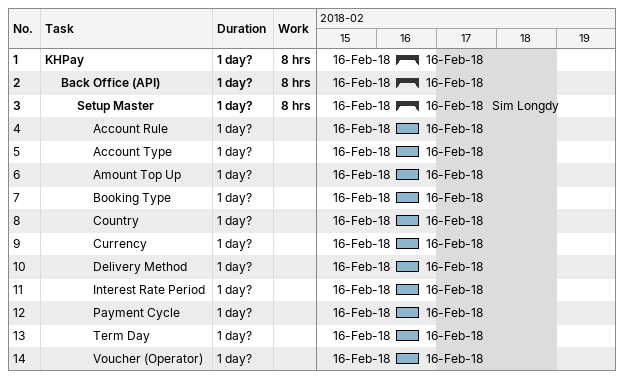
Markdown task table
| ID | Level | Task | Duration | Start | Finish | Resources | Work (h) |
|---|---|---|---|---|---|---|---|
| 1 | 1 | **KHPay** | 1d? | 2018-02-16 | 2018-02-16 |  | 8 |
| 2 | 2 | **Back Office (API)** | 1d? | 2018-02-16 | 2018-02-16 |  | 8 |
| 3 | 3 | **Setup Master** | 1d? | 2018-02-16 | 2018-02-16 | Sim Longdy | 8 |
| 4 | 4 | Account Rule | 1d? | 2018-02-16 | 2018-02-16 |  |  |
| 5 | 4 | Account Type | 1d? | 2018-02-16 | 2018-02-16 |  |  |
| 6 | 4 | Amount Top Up | 1d? | 2018-02-16 | 2018-02-16 |  |  |
| 7 | 4 | Booking Type | 1d? | 2018-02-16 | 2018-02-16 |  |  |
| 8 | 4 | Country | 1d? | 2018-02-16 | 2018-02-16 |  |  |
| 9 | 4 | Currency | 1d? | 2018-02-16 | 2018-02-16 |  |  |
| 10 | 4 | Delivery Method | 1d? | 2018-02-16 | 2018-02-16 |  |  |
| 11 | 4 | Interest Rate Period | 1d? | 2018-02-16 | 2018-02-16 |  |  |
| 12 | 4 | Payment Cycle | 1d? | 2018-02-16 | 2018-02-16 |  |  |
| 13 | 4 | Term Day | 1d? | 2018-02-16 | 2018-02-16 |  |  |
| 14 | 4 | Voucher (Operator) | 1d? | 2018-02-16 | 2018-02-16 |  |  |
